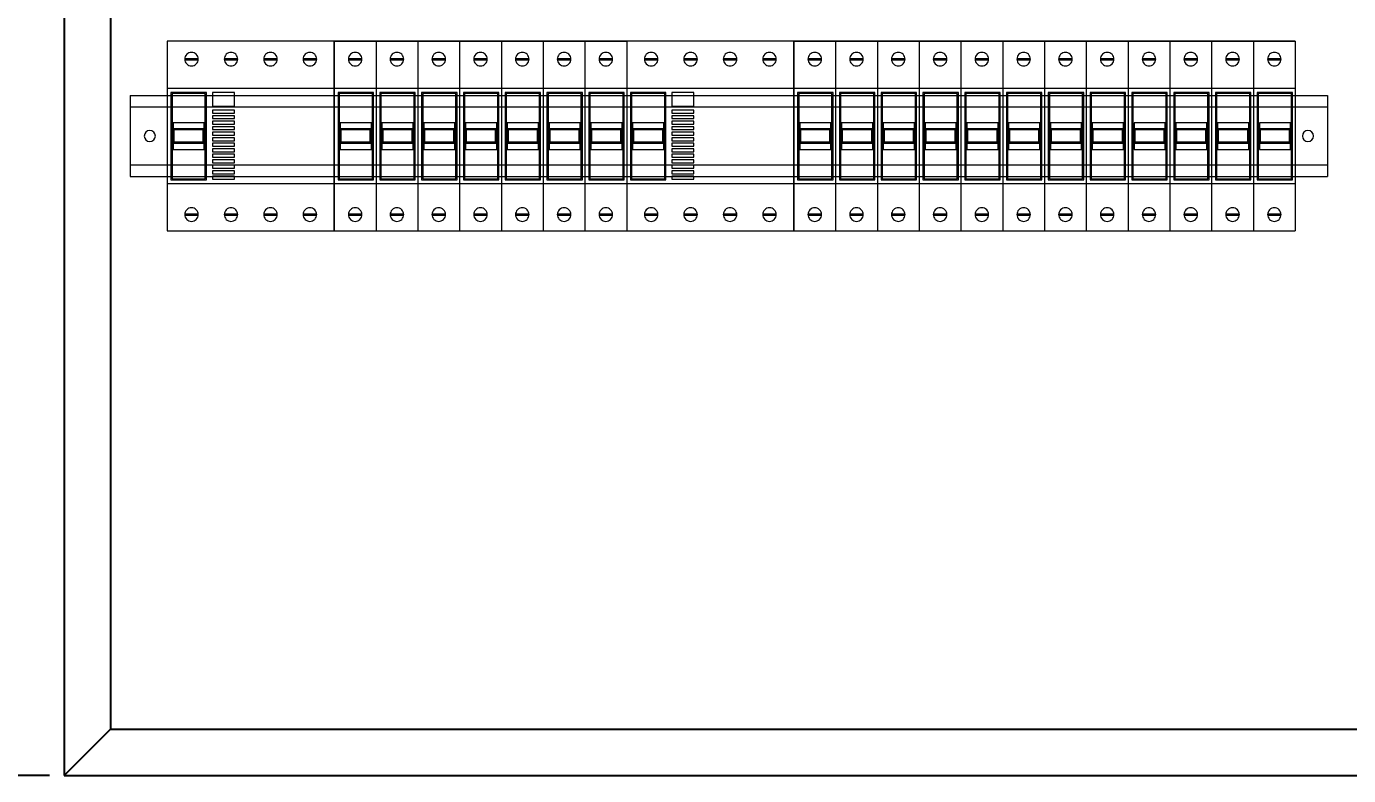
# Model space of a CAD drawing. Header units: millimetres. Extents: x 2046 to 14753, y 2361 to 29276.
# Drawn here: x 10029.7 to 10086.7, y 4017.1 to 4049.4 of the extents above; entities that cross this region are included whole.
import ezdxf

# ---------------------------------------------------------------- set-up
doc = ezdxf.new("R2010")
doc.units = ezdxf.units.MM
doc.layers.add('04_İç', color=10, linetype='Continuous', lineweight=13)
doc.layers.add('MYKUVVET', color=1, linetype='Continuous')
doc.styles.get("Standard").update_dxf_attribs({"font": 'arial.ttf'})
doc.dimstyles.new('ISO-25', dxfattribs={"dimtxt": 2.5, "dimasz": 2.5, "dimexe": 1.25, "dimexo": 0.625, "dimtad": 1, "dimtxsty": 'Standard', "dimcen": 2.5, "dimadec": 0, "dimazin": 0, "dimtfac": 1, "dimtmove": 0, "dimatfit": 3, "dimfxl": 1, "dimarcsym": 0})

# ---------------------------------------------------------------- blocks, each defined once
blk = doc.blocks.new('*D240')
at = {"layer": 'Defpoints', "color": 0, "transparency": 16777216}
for p in [(10031.34, 4117.113), (10023.271, 4017.113), (10031.34, 4017.113)]:
    blk.add_point(p, dxfattribs=at)
at = {"layer": 'MYKUVVET', "color": 0, "lineweight": -2, "transparency": 16777216}
for p, q in [((10030.715, 4117.113), (10022.021, 4117.113)), ((10023.271, 4114.613), (10023.271, 4019.613)), ((10030.715, 4017.113), (10022.021, 4017.113))]:
    blk.add_line(p, q, dxfattribs=at)
at = {"layer": 'MYKUVVET', "color": 0, "transparency": 16777216}
for points in [[(10022.854, 4114.613), (10023.688, 4114.613), (10023.271, 4117.113)], [(10022.854, 4019.613), (10023.688, 4019.613), (10023.271, 4017.113)]]:
    blk.add_solid(points, dxfattribs=at)
at = {"layer": 'MYKUVVET', "color": 0, "transparency": 16777216, "insert": (10021.37, 4067.113), "char_height": 2.5, "attachment_point": 5, "rotation": 90}
blk.add_mtext('100', dxfattribs=at)

msp = doc.modelspace()

# ---------------------------------------------------------------- linework, layer by layer
at = {"color": 8, "lineweight": 9}
for p, q in [((10035.778, 4048.756), (10035.778, 4040.575)), ((10042.978, 4048.756), (10035.778, 4048.756)), ((10042.978, 4040.575), (10042.978, 4048.756)), ((10042.978, 4048.756), (10042.978, 4040.575)), ((10044.778, 4048.756), (10042.978, 4048.756)), ((10042.978, 4048.756), (10044.778, 4048.756)), ((10044.778, 4048.756), (10044.778, 4040.575)), ((10044.778, 4048.756), (10044.778, 4040.575)), ((10046.578, 4048.756), (10044.778, 4048.756)), ((10044.778, 4048.756), (10046.578, 4048.756)), ((10046.578, 4048.756), (10046.578, 4040.575)), ((10046.578, 4048.756), (10046.578, 4040.575)), ((10048.378, 4048.756), (10046.578, 4048.756)), ((10046.578, 4048.756), (10048.378, 4048.756)), ((10048.378, 4048.756), (10048.378, 4040.575)), ((10048.378, 4048.756), (10048.378, 4040.575)), ((10050.178, 4048.756), (10048.378, 4048.756)), ((10048.378, 4048.756), (10050.178, 4048.756)), ((10050.178, 4048.756), (10050.178, 4040.575)), ((10050.178, 4048.756), (10050.178, 4040.575)), ((10051.978, 4048.756), (10050.178, 4048.756)), ((10050.178, 4048.756), (10051.978, 4048.756)), ((10051.978, 4048.756), (10051.978, 4040.575)), ((10051.978, 4048.756), (10051.978, 4040.575)), ((10053.778, 4048.756), (10051.978, 4048.756)), ((10051.978, 4048.756), (10053.778, 4048.756)), ((10053.778, 4048.756), (10053.778, 4040.575)), ((10053.778, 4048.756), (10053.778, 4040.575)), ((10055.578, 4048.756), (10053.778, 4048.756)), ((10053.778, 4048.756), (10055.578, 4048.756)), ((10055.578, 4048.756), (10055.578, 4040.575)), ((10055.578, 4048.756), (10055.578, 4040.575)), ((10062.778, 4048.756), (10055.578, 4048.756)), ((10062.778, 4040.575), (10062.778, 4048.756)), ((10062.778, 4048.756), (10062.778, 4040.575)), ((10064.578, 4048.756), (10062.778, 4048.756)), ((10062.778, 4048.756), (10064.578, 4048.756)), ((10064.578, 4048.756), (10064.578, 4040.575)), ((10064.578, 4048.756), (10064.578, 4040.575)), ((10066.378, 4048.756), (10064.578, 4048.756)), ((10064.578, 4048.756), (10066.378, 4048.756)), ((10066.378, 4048.756), (10066.378, 4040.575)), ((10066.378, 4048.756), (10066.378, 4040.575)), ((10068.178, 4048.756), (10066.378, 4048.756)), ((10066.378, 4048.756), (10068.178, 4048.756)), ((10068.178, 4048.756), (10068.178, 4040.575)), ((10068.178, 4048.756), (10068.178, 4040.575)), ((10069.978, 4048.756), (10068.178, 4048.756)), ((10068.178, 4048.756), (10069.978, 4048.756)), ((10069.978, 4048.756), (10069.978, 4040.575)), ((10069.978, 4048.756), (10069.978, 4040.575)), ((10071.778, 4048.756), (10069.978, 4048.756)), ((10069.978, 4048.756), (10071.778, 4048.756)), ((10071.778, 4048.756), (10071.778, 4040.575)), ((10071.778, 4048.756), (10071.778, 4040.575)), ((10073.578, 4048.756), (10071.778, 4048.756)), ((10071.778, 4048.756), (10073.578, 4048.756)), ((10073.578, 4048.756), (10073.578, 4040.575)), ((10073.578, 4048.756), (10073.578, 4040.575)), ((10075.378, 4048.756), (10073.578, 4048.756)), ((10073.578, 4048.756), (10075.378, 4048.756)), ((10075.378, 4048.756), (10075.378, 4040.575)), ((10075.378, 4048.756), (10075.378, 4040.575)), ((10077.178, 4048.756), (10075.378, 4048.756)), ((10075.378, 4048.756), (10077.178, 4048.756)), ((10077.178, 4048.756), (10077.178, 4040.575)), ((10077.178, 4048.756), (10077.178, 4040.575)), ((10078.978, 4048.756), (10077.178, 4048.756)), ((10077.178, 4048.756), (10078.978, 4048.756)), ((10078.978, 4048.756), (10078.978, 4040.575)), ((10078.978, 4048.756), (10078.978, 4040.575)), ((10080.778, 4048.756), (10078.978, 4048.756)), ((10078.978, 4048.756), (10080.778, 4048.756)), ((10080.778, 4048.756), (10080.778, 4040.575)), ((10080.778, 4048.756), (10080.778, 4040.575)), ((10082.578, 4048.756), (10080.778, 4048.756)), ((10080.778, 4048.756), (10082.578, 4048.756)), ((10082.578, 4048.756), (10082.578, 4040.575)), ((10082.578, 4048.756), (10082.578, 4040.575)), ((10084.378, 4048.756), (10082.578, 4048.756)), ((10082.578, 4048.756), (10084.378, 4048.756)), ((10084.378, 4048.756), (10084.378, 4040.575)), ((10036.536, 4048.008), (10037.12, 4048.008)), ((10036.536, 4047.947), (10037.12, 4047.947)), ((10038.236, 4048.008), (10038.82, 4048.008)), ((10038.236, 4047.947), (10038.82, 4047.947)), ((10039.936, 4048.008), (10040.52, 4048.008)), ((10039.936, 4047.947), (10040.52, 4047.947)), ((10041.636, 4048.008), (10042.22, 4048.008)), ((10041.636, 4047.947), (10042.22, 4047.947)), ((10043.586, 4048.008), (10044.17, 4048.008)), ((10043.586, 4047.947), (10044.17, 4047.947)), ((10045.386, 4048.008), (10045.97, 4048.008)), ((10045.386, 4047.947), (10045.97, 4047.947)), ((10047.186, 4048.008), (10047.77, 4048.008)), ((10047.186, 4047.947), (10047.77, 4047.947)), ((10048.986, 4048.008), (10049.57, 4048.008)), ((10048.986, 4047.947), (10049.57, 4047.947)), ((10050.786, 4048.008), (10051.37, 4048.008)), ((10050.786, 4047.947), (10051.37, 4047.947)), ((10052.586, 4048.008), (10053.17, 4048.008)), ((10052.586, 4047.947), (10053.17, 4047.947)), ((10054.386, 4048.008), (10054.97, 4048.008)), ((10054.386, 4047.947), (10054.97, 4047.947)), ((10056.336, 4048.008), (10056.92, 4048.008)), ((10056.336, 4047.947), (10056.92, 4047.947)), ((10058.036, 4048.008), (10058.62, 4048.008)), ((10058.036, 4047.947), (10058.62, 4047.947)), ((10059.736, 4048.008), (10060.32, 4048.008)), ((10059.736, 4047.947), (10060.32, 4047.947)), ((10061.436, 4048.008), (10062.02, 4048.008)), ((10061.436, 4047.947), (10062.02, 4047.947)), ((10063.386, 4048.008), (10063.97, 4048.008)), ((10063.386, 4047.947), (10063.97, 4047.947)), ((10065.186, 4048.008), (10065.77, 4048.008)), ((10065.186, 4047.947), (10065.77, 4047.947)), ((10066.986, 4048.008), (10067.57, 4048.008)), ((10066.986, 4047.947), (10067.57, 4047.947)), ((10068.786, 4048.008), (10069.37, 4048.008)), ((10068.786, 4047.947), (10069.37, 4047.947)), ((10070.586, 4048.008), (10071.17, 4048.008)), ((10070.586, 4047.947), (10071.17, 4047.947)), ((10072.386, 4048.008), (10072.97, 4048.008)), ((10072.386, 4047.947), (10072.97, 4047.947)), ((10074.186, 4048.008), (10074.77, 4048.008)), ((10074.186, 4047.947), (10074.77, 4047.947)), ((10075.986, 4048.008), (10076.57, 4048.008)), ((10075.986, 4047.947), (10076.57, 4047.947)), ((10077.786, 4048.008), (10078.37, 4048.008)), ((10077.786, 4047.947), (10078.37, 4047.947)), ((10079.586, 4048.008), (10080.17, 4048.008)), ((10079.586, 4047.947), (10080.17, 4047.947)), ((10081.386, 4048.008), (10081.97, 4048.008)), ((10081.386, 4047.947), (10081.97, 4047.947)), ((10083.186, 4048.008), (10083.77, 4048.008)), ((10083.186, 4047.947), (10083.77, 4047.947)), ((10042.978, 4046.711), (10042.978, 4042.62)), ((10044.778, 4046.711), (10042.978, 4046.711)), ((10044.778, 4046.711), (10044.778, 4042.62)), ((10046.578, 4046.711), (10044.778, 4046.711)), ((10046.578, 4046.711), (10046.578, 4042.62)), ((10048.378, 4046.711), (10046.578, 4046.711)), ((10048.378, 4046.711), (10048.378, 4042.62)), ((10050.178, 4046.711), (10048.378, 4046.711)), ((10050.178, 4046.711), (10050.178, 4042.62)), ((10051.978, 4046.711), (10050.178, 4046.711)), ((10051.978, 4046.711), (10051.978, 4042.62)), ((10053.778, 4046.711), (10051.978, 4046.711)), ((10053.778, 4046.711), (10053.778, 4042.62)), ((10055.578, 4046.711), (10053.778, 4046.711)), ((10062.778, 4046.711), (10062.778, 4042.62)), ((10064.578, 4046.711), (10062.778, 4046.711)), ((10064.578, 4046.711), (10064.578, 4042.62)), ((10066.378, 4046.711), (10064.578, 4046.711)), ((10066.378, 4046.711), (10066.378, 4042.62)), ((10068.178, 4046.711), (10066.378, 4046.711)), ((10068.178, 4046.711), (10068.178, 4042.62)), ((10069.978, 4046.711), (10068.178, 4046.711)), ((10069.978, 4046.711), (10069.978, 4042.62)), ((10071.778, 4046.711), (10069.978, 4046.711)), ((10071.778, 4046.711), (10071.778, 4042.62)), ((10073.578, 4046.711), (10071.778, 4046.711)), ((10073.578, 4046.711), (10073.578, 4042.62)), ((10075.378, 4046.711), (10073.578, 4046.711)), ((10075.378, 4046.711), (10075.378, 4042.62)), ((10077.178, 4046.711), (10075.378, 4046.711)), ((10077.178, 4046.711), (10077.178, 4042.62)), ((10078.978, 4046.711), (10077.178, 4046.711)), ((10078.978, 4046.711), (10078.978, 4042.62)), ((10080.778, 4046.711), (10078.978, 4046.711)), ((10080.778, 4046.711), (10080.778, 4042.62)), ((10082.578, 4046.711), (10080.778, 4046.711)), ((10084.378, 4046.711), (10082.578, 4046.711)), ((10042.978, 4042.62), (10044.778, 4042.62)), ((10044.778, 4042.62), (10046.578, 4042.62)), ((10046.578, 4042.62), (10048.378, 4042.62)), ((10048.378, 4042.62), (10050.178, 4042.62)), ((10050.178, 4042.62), (10051.978, 4042.62)), ((10051.978, 4042.62), (10053.778, 4042.62)), ((10053.778, 4042.62), (10055.578, 4042.62)), ((10062.778, 4042.62), (10064.578, 4042.62)), ((10064.578, 4042.62), (10066.378, 4042.62)), ((10066.378, 4042.62), (10068.178, 4042.62)), ((10068.178, 4042.62), (10069.978, 4042.62)), ((10069.978, 4042.62), (10071.778, 4042.62)), ((10071.778, 4042.62), (10073.578, 4042.62)), ((10073.578, 4042.62), (10075.378, 4042.62)), ((10075.378, 4042.62), (10077.178, 4042.62)), ((10077.178, 4042.62), (10078.978, 4042.62)), ((10078.978, 4042.62), (10080.778, 4042.62)), ((10080.778, 4042.62), (10082.578, 4042.62)), ((10082.578, 4042.62), (10084.378, 4042.62)), ((10036.536, 4041.312), (10037.12, 4041.312)), ((10036.536, 4041.251), (10037.12, 4041.251)), ((10038.236, 4041.312), (10038.82, 4041.312)), ((10038.236, 4041.251), (10038.82, 4041.251)), ((10039.936, 4041.312), (10040.52, 4041.312)), ((10039.936, 4041.251), (10040.52, 4041.251)), ((10041.636, 4041.312), (10042.22, 4041.312)), ((10041.636, 4041.251), (10042.22, 4041.251)), ((10043.586, 4041.312), (10044.17, 4041.312)), ((10043.586, 4041.251), (10044.17, 4041.251)), ((10045.386, 4041.312), (10045.97, 4041.312)), ((10045.386, 4041.251), (10045.97, 4041.251)), ((10047.186, 4041.312), (10047.77, 4041.312)), ((10047.186, 4041.251), (10047.77, 4041.251)), ((10048.986, 4041.312), (10049.57, 4041.312)), ((10048.986, 4041.251), (10049.57, 4041.251)), ((10050.786, 4041.312), (10051.37, 4041.312)), ((10050.786, 4041.251), (10051.37, 4041.251)), ((10052.586, 4041.312), (10053.17, 4041.312)), ((10052.586, 4041.251), (10053.17, 4041.251)), ((10054.386, 4041.312), (10054.97, 4041.312)), ((10054.386, 4041.251), (10054.97, 4041.251)), ((10056.336, 4041.312), (10056.92, 4041.312)), ((10056.336, 4041.251), (10056.92, 4041.251)), ((10058.036, 4041.312), (10058.62, 4041.312)), ((10058.036, 4041.251), (10058.62, 4041.251)), ((10059.736, 4041.312), (10060.32, 4041.312)), ((10059.736, 4041.251), (10060.32, 4041.251)), ((10061.436, 4041.312), (10062.02, 4041.312)), ((10061.436, 4041.251), (10062.02, 4041.251)), ((10063.386, 4041.312), (10063.97, 4041.312)), ((10063.386, 4041.251), (10063.97, 4041.251)), ((10065.186, 4041.312), (10065.77, 4041.312)), ((10065.186, 4041.251), (10065.77, 4041.251)), ((10066.986, 4041.312), (10067.57, 4041.312)), ((10066.986, 4041.251), (10067.57, 4041.251)), ((10068.786, 4041.312), (10069.37, 4041.312)), ((10068.786, 4041.251), (10069.37, 4041.251)), ((10070.586, 4041.312), (10071.17, 4041.312)), ((10070.586, 4041.251), (10071.17, 4041.251)), ((10072.386, 4041.312), (10072.97, 4041.312)), ((10072.386, 4041.251), (10072.97, 4041.251)), ((10074.186, 4041.312), (10074.77, 4041.312)), ((10074.186, 4041.251), (10074.77, 4041.251)), ((10075.986, 4041.312), (10076.57, 4041.312)), ((10075.986, 4041.251), (10076.57, 4041.251)), ((10077.786, 4041.312), (10078.37, 4041.312)), ((10077.786, 4041.251), (10078.37, 4041.251)), ((10079.586, 4041.312), (10080.17, 4041.312)), ((10079.586, 4041.251), (10080.17, 4041.251)), ((10081.386, 4041.312), (10081.97, 4041.312)), ((10081.386, 4041.251), (10081.97, 4041.251)), ((10083.186, 4041.312), (10083.77, 4041.312)), ((10083.186, 4041.251), (10083.77, 4041.251)), ((10035.778, 4040.575), (10042.978, 4040.575)), ((10042.978, 4040.575), (10044.778, 4040.575)), ((10044.778, 4040.575), (10046.578, 4040.575)), ((10046.578, 4040.575), (10048.378, 4040.575)), ((10048.378, 4040.575), (10050.178, 4040.575)), ((10050.178, 4040.575), (10051.978, 4040.575)), ((10051.978, 4040.575), (10053.778, 4040.575)), ((10053.778, 4040.575), (10055.578, 4040.575)), ((10055.578, 4040.575), (10062.778, 4040.575)), ((10062.778, 4040.575), (10064.578, 4040.575)), ((10064.578, 4040.575), (10066.378, 4040.575)), ((10066.378, 4040.575), (10068.178, 4040.575)), ((10068.178, 4040.575), (10069.978, 4040.575)), ((10069.978, 4040.575), (10071.778, 4040.575)), ((10071.778, 4040.575), (10073.578, 4040.575)), ((10073.578, 4040.575), (10075.378, 4040.575)), ((10075.378, 4040.575), (10077.178, 4040.575)), ((10077.178, 4040.575), (10078.978, 4040.575)), ((10078.978, 4040.575), (10080.778, 4040.575)), ((10080.778, 4040.575), (10082.578, 4040.575)), ((10082.578, 4040.575), (10084.378, 4040.575))]:
    msp.add_line(p, q, dxfattribs=at)
at = {"color": 30, "lineweight": 9}
for p, q in [((10035.778, 4046.711), (10035.778, 4042.62)), ((10042.978, 4046.711), (10035.778, 4046.711)), ((10035.941, 4046.537), (10035.941, 4042.773)), ((10037.466, 4046.537), (10035.941, 4046.537)), ((10035.987, 4046.492), (10035.987, 4042.819)), ((10037.42, 4046.492), (10035.987, 4046.492)), ((10037.42, 4042.819), (10037.42, 4046.492)), ((10037.466, 4042.773), (10037.466, 4046.537)), ((10037.725, 4046.537), (10037.725, 4045.952)), ((10038.672, 4046.537), (10037.725, 4046.537)), ((10038.672, 4045.952), (10038.672, 4046.537)), ((10042.978, 4042.62), (10042.978, 4046.711)), ((10043.141, 4046.537), (10043.141, 4042.773)), ((10044.666, 4046.537), (10043.141, 4046.537)), ((10043.187, 4046.492), (10043.187, 4042.819)), ((10044.62, 4046.492), (10043.187, 4046.492)), ((10044.62, 4042.819), (10044.62, 4046.492)), ((10044.666, 4042.773), (10044.666, 4046.537)), ((10044.941, 4046.537), (10044.941, 4042.773)), ((10046.466, 4046.537), (10044.941, 4046.537)), ((10044.987, 4046.492), (10044.987, 4042.819)), ((10046.42, 4046.492), (10044.987, 4046.492)), ((10046.42, 4042.819), (10046.42, 4046.492)), ((10046.466, 4042.773), (10046.466, 4046.537)), ((10046.741, 4046.537), (10046.741, 4042.773)), ((10048.266, 4046.537), (10046.741, 4046.537)), ((10046.787, 4046.492), (10046.787, 4042.819)), ((10048.22, 4046.492), (10046.787, 4046.492)), ((10048.22, 4042.819), (10048.22, 4046.492)), ((10048.266, 4042.773), (10048.266, 4046.537)), ((10048.541, 4046.537), (10048.541, 4042.773)), ((10050.066, 4046.537), (10048.541, 4046.537)), ((10048.587, 4046.492), (10048.587, 4042.819)), ((10050.02, 4046.492), (10048.587, 4046.492)), ((10050.02, 4042.819), (10050.02, 4046.492)), ((10050.066, 4042.773), (10050.066, 4046.537)), ((10050.341, 4046.537), (10050.341, 4042.773)), ((10051.866, 4046.537), (10050.341, 4046.537)), ((10050.387, 4046.492), (10050.387, 4042.819)), ((10051.82, 4046.492), (10050.387, 4046.492)), ((10051.82, 4042.819), (10051.82, 4046.492)), ((10051.866, 4042.773), (10051.866, 4046.537)), ((10052.141, 4046.537), (10052.141, 4042.773)), ((10053.666, 4046.537), (10052.141, 4046.537)), ((10052.187, 4046.492), (10052.187, 4042.819)), ((10053.62, 4046.492), (10052.187, 4046.492)), ((10053.62, 4042.819), (10053.62, 4046.492)), ((10053.666, 4042.773), (10053.666, 4046.537)), ((10053.941, 4046.537), (10053.941, 4042.773)), ((10055.466, 4046.537), (10053.941, 4046.537)), ((10053.987, 4046.492), (10053.987, 4042.819)), ((10055.42, 4046.492), (10053.987, 4046.492)), ((10055.42, 4042.819), (10055.42, 4046.492)), ((10055.466, 4042.773), (10055.466, 4046.537)), ((10055.578, 4046.711), (10055.578, 4042.62)), ((10062.778, 4046.711), (10055.578, 4046.711)), ((10055.741, 4046.537), (10055.741, 4042.773)), ((10057.266, 4046.537), (10055.741, 4046.537)), ((10055.787, 4046.492), (10055.787, 4042.819)), ((10057.22, 4046.492), (10055.787, 4046.492)), ((10057.22, 4042.819), (10057.22, 4046.492)), ((10057.266, 4042.773), (10057.266, 4046.537)), ((10057.525, 4046.537), (10057.525, 4045.952)), ((10058.472, 4046.537), (10057.525, 4046.537)), ((10058.472, 4045.952), (10058.472, 4046.537)), ((10062.778, 4042.62), (10062.778, 4046.711)), ((10062.941, 4046.537), (10062.941, 4042.773)), ((10064.466, 4046.537), (10062.941, 4046.537)), ((10062.987, 4046.492), (10062.987, 4042.819)), ((10064.42, 4046.492), (10062.987, 4046.492)), ((10064.42, 4042.819), (10064.42, 4046.492)), ((10064.466, 4042.773), (10064.466, 4046.537)), ((10064.741, 4046.537), (10064.741, 4042.773)), ((10066.266, 4046.537), (10064.741, 4046.537)), ((10064.787, 4046.492), (10064.787, 4042.819)), ((10066.22, 4046.492), (10064.787, 4046.492)), ((10066.22, 4042.819), (10066.22, 4046.492)), ((10066.266, 4042.773), (10066.266, 4046.537)), ((10066.541, 4046.537), (10066.541, 4042.773)), ((10068.066, 4046.537), (10066.541, 4046.537)), ((10066.587, 4046.492), (10066.587, 4042.819)), ((10068.02, 4046.492), (10066.587, 4046.492)), ((10068.02, 4042.819), (10068.02, 4046.492)), ((10068.066, 4042.773), (10068.066, 4046.537)), ((10068.341, 4046.537), (10068.341, 4042.773)), ((10069.866, 4046.537), (10068.341, 4046.537)), ((10068.387, 4046.492), (10068.387, 4042.819)), ((10069.82, 4046.492), (10068.387, 4046.492)), ((10069.82, 4042.819), (10069.82, 4046.492)), ((10069.866, 4042.773), (10069.866, 4046.537)), ((10070.141, 4046.537), (10070.141, 4042.773)), ((10071.666, 4046.537), (10070.141, 4046.537)), ((10070.187, 4046.492), (10070.187, 4042.819)), ((10071.62, 4046.492), (10070.187, 4046.492)), ((10071.62, 4042.819), (10071.62, 4046.492)), ((10071.666, 4042.773), (10071.666, 4046.537)), ((10071.941, 4046.537), (10071.941, 4042.773)), ((10073.466, 4046.537), (10071.941, 4046.537)), ((10071.987, 4046.492), (10071.987, 4042.819)), ((10073.42, 4046.492), (10071.987, 4046.492)), ((10073.42, 4042.819), (10073.42, 4046.492)), ((10073.466, 4042.773), (10073.466, 4046.537)), ((10073.741, 4046.537), (10073.741, 4042.773)), ((10075.266, 4046.537), (10073.741, 4046.537)), ((10073.787, 4046.492), (10073.787, 4042.819)), ((10075.22, 4046.492), (10073.787, 4046.492)), ((10075.22, 4042.819), (10075.22, 4046.492)), ((10075.266, 4042.773), (10075.266, 4046.537)), ((10075.541, 4046.537), (10075.541, 4042.773)), ((10077.066, 4046.537), (10075.541, 4046.537)), ((10075.587, 4046.492), (10075.587, 4042.819)), ((10077.02, 4046.492), (10075.587, 4046.492)), ((10077.02, 4042.819), (10077.02, 4046.492)), ((10077.066, 4042.773), (10077.066, 4046.537)), ((10077.341, 4046.537), (10077.341, 4042.773)), ((10078.866, 4046.537), (10077.341, 4046.537)), ((10077.387, 4046.492), (10077.387, 4042.819)), ((10078.82, 4046.492), (10077.387, 4046.492)), ((10078.82, 4042.819), (10078.82, 4046.492)), ((10078.866, 4042.773), (10078.866, 4046.537)), ((10079.141, 4046.537), (10079.141, 4042.773)), ((10080.666, 4046.537), (10079.141, 4046.537)), ((10079.187, 4046.492), (10079.187, 4042.819)), ((10080.62, 4046.492), (10079.187, 4046.492)), ((10080.62, 4042.819), (10080.62, 4046.492)), ((10080.666, 4042.773), (10080.666, 4046.537)), ((10080.941, 4046.537), (10080.941, 4042.773)), ((10082.466, 4046.537), (10080.941, 4046.537)), ((10080.987, 4046.492), (10080.987, 4042.819)), ((10082.42, 4046.492), (10080.987, 4046.492)), ((10082.42, 4042.819), (10082.42, 4046.492)), ((10082.466, 4042.773), (10082.466, 4046.537)), ((10082.741, 4046.537), (10082.741, 4042.773)), ((10084.266, 4046.537), (10082.741, 4046.537)), ((10082.787, 4046.492), (10082.787, 4042.819)), ((10084.22, 4046.492), (10082.787, 4046.492)), ((10084.22, 4042.819), (10084.22, 4046.492)), ((10084.266, 4042.773), (10084.266, 4046.537)), ((10084.378, 4046.711), (10084.378, 4042.62)), ((10037.725, 4045.952), (10038.672, 4045.952)), ((10057.525, 4045.952), (10058.472, 4045.952)), ((10037.725, 4045.775), (10037.725, 4045.651)), ((10038.672, 4045.775), (10037.725, 4045.775)), ((10037.725, 4045.651), (10038.672, 4045.651)), ((10037.725, 4045.538), (10037.725, 4045.413)), ((10038.672, 4045.538), (10037.725, 4045.538)), ((10037.725, 4045.413), (10038.672, 4045.413)), ((10038.672, 4045.651), (10038.672, 4045.775)), ((10038.672, 4045.413), (10038.672, 4045.538)), ((10057.525, 4045.775), (10057.525, 4045.651)), ((10058.472, 4045.775), (10057.525, 4045.775)), ((10057.525, 4045.651), (10058.472, 4045.651)), ((10057.525, 4045.538), (10057.525, 4045.413)), ((10058.472, 4045.538), (10057.525, 4045.538)), ((10057.525, 4045.413), (10058.472, 4045.413)), ((10058.472, 4045.651), (10058.472, 4045.775)), ((10058.472, 4045.413), (10058.472, 4045.538)), ((10036.032, 4045.234), (10036.032, 4044.088)), ((10037.375, 4045.234), (10036.032, 4045.234)), ((10037.375, 4044.972), (10036.032, 4044.972)), ((10036.077, 4044.927), (10036.032, 4044.972)), ((10037.33, 4044.927), (10036.077, 4044.927)), ((10036.077, 4044.395), (10036.077, 4044.927)), ((10037.33, 4044.927), (10037.375, 4044.972)), ((10037.33, 4044.395), (10037.33, 4044.927)), ((10037.375, 4044.088), (10037.375, 4045.234)), ((10037.725, 4045.301), (10037.725, 4045.176)), ((10038.672, 4045.301), (10037.725, 4045.301)), ((10037.725, 4045.176), (10038.672, 4045.176)), ((10037.725, 4045.063), (10037.725, 4044.939)), ((10038.672, 4045.063), (10037.725, 4045.063)), ((10037.725, 4044.939), (10038.672, 4044.939)), ((10037.725, 4044.826), (10037.725, 4044.701)), ((10038.672, 4044.826), (10037.725, 4044.826)), ((10038.672, 4045.176), (10038.672, 4045.301)), ((10038.672, 4044.939), (10038.672, 4045.063)), ((10038.672, 4044.701), (10038.672, 4044.826)), ((10043.232, 4045.234), (10043.232, 4044.088)), ((10044.575, 4045.234), (10043.232, 4045.234)), ((10044.575, 4044.972), (10043.232, 4044.972)), ((10043.277, 4044.927), (10043.232, 4044.972)), ((10044.53, 4044.927), (10043.277, 4044.927)), ((10043.277, 4044.395), (10043.277, 4044.927)), ((10044.53, 4044.927), (10044.575, 4044.972)), ((10044.53, 4044.395), (10044.53, 4044.927)), ((10044.575, 4044.088), (10044.575, 4045.234)), ((10045.032, 4045.234), (10045.032, 4044.088)), ((10046.375, 4045.234), (10045.032, 4045.234)), ((10046.375, 4044.972), (10045.032, 4044.972)), ((10045.077, 4044.927), (10045.032, 4044.972)), ((10046.33, 4044.927), (10045.077, 4044.927)), ((10045.077, 4044.395), (10045.077, 4044.927)), ((10046.33, 4044.927), (10046.375, 4044.972)), ((10046.33, 4044.395), (10046.33, 4044.927)), ((10046.375, 4044.088), (10046.375, 4045.234)), ((10046.832, 4045.234), (10046.832, 4044.088)), ((10048.175, 4045.234), (10046.832, 4045.234)), ((10048.175, 4044.972), (10046.832, 4044.972)), ((10046.877, 4044.927), (10046.832, 4044.972)), ((10048.13, 4044.927), (10046.877, 4044.927)), ((10046.877, 4044.395), (10046.877, 4044.927)), ((10048.13, 4044.927), (10048.175, 4044.972)), ((10048.13, 4044.395), (10048.13, 4044.927)), ((10048.175, 4044.088), (10048.175, 4045.234)), ((10048.632, 4045.234), (10048.632, 4044.088)), ((10049.975, 4045.234), (10048.632, 4045.234)), ((10049.975, 4044.972), (10048.632, 4044.972)), ((10048.677, 4044.927), (10048.632, 4044.972)), ((10049.93, 4044.927), (10048.677, 4044.927)), ((10048.677, 4044.395), (10048.677, 4044.927)), ((10049.93, 4044.927), (10049.975, 4044.972)), ((10049.93, 4044.395), (10049.93, 4044.927)), ((10049.975, 4044.088), (10049.975, 4045.234)), ((10050.432, 4045.234), (10050.432, 4044.088)), ((10051.775, 4045.234), (10050.432, 4045.234)), ((10051.775, 4044.972), (10050.432, 4044.972)), ((10050.477, 4044.927), (10050.432, 4044.972)), ((10051.73, 4044.927), (10050.477, 4044.927)), ((10050.477, 4044.395), (10050.477, 4044.927)), ((10051.73, 4044.927), (10051.775, 4044.972)), ((10051.73, 4044.395), (10051.73, 4044.927)), ((10051.775, 4044.088), (10051.775, 4045.234)), ((10052.232, 4045.234), (10052.232, 4044.088)), ((10053.575, 4045.234), (10052.232, 4045.234)), ((10053.575, 4044.972), (10052.232, 4044.972)), ((10052.277, 4044.927), (10052.232, 4044.972)), ((10053.53, 4044.927), (10052.277, 4044.927)), ((10052.277, 4044.395), (10052.277, 4044.927)), ((10053.53, 4044.927), (10053.575, 4044.972)), ((10053.53, 4044.395), (10053.53, 4044.927)), ((10053.575, 4044.088), (10053.575, 4045.234)), ((10054.032, 4045.234), (10054.032, 4044.088)), ((10055.375, 4045.234), (10054.032, 4045.234)), ((10055.375, 4044.972), (10054.032, 4044.972)), ((10054.077, 4044.927), (10054.032, 4044.972)), ((10055.33, 4044.927), (10054.077, 4044.927)), ((10054.077, 4044.395), (10054.077, 4044.927)), ((10055.33, 4044.927), (10055.375, 4044.972)), ((10055.33, 4044.395), (10055.33, 4044.927)), ((10055.375, 4044.088), (10055.375, 4045.234)), ((10055.832, 4045.234), (10055.832, 4044.088)), ((10057.175, 4045.234), (10055.832, 4045.234)), ((10057.175, 4044.972), (10055.832, 4044.972)), ((10055.877, 4044.927), (10055.832, 4044.972)), ((10057.13, 4044.927), (10055.877, 4044.927)), ((10055.877, 4044.395), (10055.877, 4044.927)), ((10057.13, 4044.927), (10057.175, 4044.972)), ((10057.13, 4044.395), (10057.13, 4044.927)), ((10057.175, 4044.088), (10057.175, 4045.234)), ((10057.525, 4045.301), (10057.525, 4045.176)), ((10058.472, 4045.301), (10057.525, 4045.301)), ((10057.525, 4045.176), (10058.472, 4045.176)), ((10057.525, 4045.063), (10057.525, 4044.939)), ((10058.472, 4045.063), (10057.525, 4045.063)), ((10057.525, 4044.939), (10058.472, 4044.939)), ((10057.525, 4044.826), (10057.525, 4044.701)), ((10058.472, 4044.826), (10057.525, 4044.826)), ((10058.472, 4045.176), (10058.472, 4045.301)), ((10058.472, 4044.939), (10058.472, 4045.063)), ((10058.472, 4044.701), (10058.472, 4044.826)), ((10063.032, 4045.234), (10063.032, 4044.088)), ((10064.375, 4045.234), (10063.032, 4045.234)), ((10064.375, 4044.972), (10063.032, 4044.972)), ((10063.077, 4044.927), (10063.032, 4044.972)), ((10064.33, 4044.927), (10063.077, 4044.927)), ((10063.077, 4044.395), (10063.077, 4044.927)), ((10064.33, 4044.927), (10064.375, 4044.972)), ((10064.33, 4044.395), (10064.33, 4044.927)), ((10064.375, 4044.088), (10064.375, 4045.234)), ((10064.832, 4045.234), (10064.832, 4044.088)), ((10066.175, 4045.234), (10064.832, 4045.234)), ((10066.175, 4044.972), (10064.832, 4044.972)), ((10064.877, 4044.927), (10064.832, 4044.972)), ((10066.13, 4044.927), (10064.877, 4044.927)), ((10064.877, 4044.395), (10064.877, 4044.927)), ((10066.13, 4044.927), (10066.175, 4044.972)), ((10066.13, 4044.395), (10066.13, 4044.927)), ((10066.175, 4044.088), (10066.175, 4045.234)), ((10066.632, 4045.234), (10066.632, 4044.088)), ((10067.975, 4045.234), (10066.632, 4045.234)), ((10067.975, 4044.972), (10066.632, 4044.972)), ((10066.677, 4044.927), (10066.632, 4044.972)), ((10067.93, 4044.927), (10066.677, 4044.927)), ((10066.677, 4044.395), (10066.677, 4044.927)), ((10067.93, 4044.927), (10067.975, 4044.972)), ((10067.93, 4044.395), (10067.93, 4044.927)), ((10067.975, 4044.088), (10067.975, 4045.234)), ((10068.432, 4045.234), (10068.432, 4044.088)), ((10069.775, 4045.234), (10068.432, 4045.234)), ((10069.775, 4044.972), (10068.432, 4044.972)), ((10068.477, 4044.927), (10068.432, 4044.972)), ((10069.73, 4044.927), (10068.477, 4044.927)), ((10068.477, 4044.395), (10068.477, 4044.927)), ((10069.73, 4044.927), (10069.775, 4044.972)), ((10069.73, 4044.395), (10069.73, 4044.927)), ((10069.775, 4044.088), (10069.775, 4045.234)), ((10070.232, 4045.234), (10070.232, 4044.088)), ((10071.575, 4045.234), (10070.232, 4045.234)), ((10071.575, 4044.972), (10070.232, 4044.972)), ((10070.277, 4044.927), (10070.232, 4044.972)), ((10071.53, 4044.927), (10070.277, 4044.927)), ((10070.277, 4044.395), (10070.277, 4044.927)), ((10071.53, 4044.927), (10071.575, 4044.972)), ((10071.53, 4044.395), (10071.53, 4044.927)), ((10071.575, 4044.088), (10071.575, 4045.234)), ((10072.032, 4045.234), (10072.032, 4044.088)), ((10073.375, 4045.234), (10072.032, 4045.234)), ((10073.375, 4044.972), (10072.032, 4044.972)), ((10072.077, 4044.927), (10072.032, 4044.972)), ((10073.33, 4044.927), (10072.077, 4044.927)), ((10072.077, 4044.395), (10072.077, 4044.927)), ((10073.33, 4044.927), (10073.375, 4044.972)), ((10073.33, 4044.395), (10073.33, 4044.927)), ((10073.375, 4044.088), (10073.375, 4045.234)), ((10073.832, 4045.234), (10073.832, 4044.088)), ((10075.175, 4045.234), (10073.832, 4045.234)), ((10075.175, 4044.972), (10073.832, 4044.972)), ((10073.877, 4044.927), (10073.832, 4044.972)), ((10075.13, 4044.927), (10073.877, 4044.927)), ((10073.877, 4044.395), (10073.877, 4044.927)), ((10075.13, 4044.927), (10075.175, 4044.972)), ((10075.13, 4044.395), (10075.13, 4044.927)), ((10075.175, 4044.088), (10075.175, 4045.234)), ((10075.632, 4045.234), (10075.632, 4044.088)), ((10076.975, 4045.234), (10075.632, 4045.234)), ((10076.975, 4044.972), (10075.632, 4044.972)), ((10075.677, 4044.927), (10075.632, 4044.972)), ((10076.93, 4044.927), (10075.677, 4044.927)), ((10075.677, 4044.395), (10075.677, 4044.927)), ((10076.93, 4044.927), (10076.975, 4044.972)), ((10076.93, 4044.395), (10076.93, 4044.927)), ((10076.975, 4044.088), (10076.975, 4045.234)), ((10077.432, 4045.234), (10077.432, 4044.088)), ((10078.775, 4045.234), (10077.432, 4045.234)), ((10078.775, 4044.972), (10077.432, 4044.972)), ((10077.477, 4044.927), (10077.432, 4044.972)), ((10078.73, 4044.927), (10077.477, 4044.927)), ((10077.477, 4044.395), (10077.477, 4044.927)), ((10078.73, 4044.927), (10078.775, 4044.972)), ((10078.73, 4044.395), (10078.73, 4044.927)), ((10078.775, 4044.088), (10078.775, 4045.234)), ((10079.232, 4045.234), (10079.232, 4044.088)), ((10080.575, 4045.234), (10079.232, 4045.234)), ((10080.575, 4044.972), (10079.232, 4044.972)), ((10079.277, 4044.927), (10079.232, 4044.972)), ((10080.53, 4044.927), (10079.277, 4044.927)), ((10079.277, 4044.395), (10079.277, 4044.927)), ((10080.53, 4044.927), (10080.575, 4044.972)), ((10080.53, 4044.395), (10080.53, 4044.927)), ((10080.575, 4044.088), (10080.575, 4045.234)), ((10081.032, 4045.234), (10081.032, 4044.088)), ((10082.375, 4045.234), (10081.032, 4045.234)), ((10082.375, 4044.972), (10081.032, 4044.972)), ((10081.077, 4044.927), (10081.032, 4044.972)), ((10082.33, 4044.927), (10081.077, 4044.927)), ((10081.077, 4044.395), (10081.077, 4044.927)), ((10082.33, 4044.927), (10082.375, 4044.972)), ((10082.33, 4044.395), (10082.33, 4044.927)), ((10082.375, 4044.088), (10082.375, 4045.234)), ((10082.832, 4045.234), (10082.832, 4044.088)), ((10084.175, 4045.234), (10082.832, 4045.234)), ((10084.175, 4044.972), (10082.832, 4044.972)), ((10082.877, 4044.927), (10082.832, 4044.972)), ((10084.13, 4044.927), (10082.877, 4044.927)), ((10082.877, 4044.395), (10082.877, 4044.927)), ((10084.13, 4044.927), (10084.175, 4044.972)), ((10084.13, 4044.395), (10084.13, 4044.927)), ((10084.175, 4044.088), (10084.175, 4045.234)), ((10036.077, 4044.395), (10036.032, 4044.349)), ((10037.375, 4044.349), (10036.032, 4044.349)), ((10037.33, 4044.395), (10036.077, 4044.395)), ((10037.33, 4044.395), (10037.375, 4044.349)), ((10037.725, 4044.701), (10038.672, 4044.701)), ((10037.725, 4044.589), (10037.725, 4044.464)), ((10038.672, 4044.589), (10037.725, 4044.589)), ((10037.725, 4044.464), (10038.672, 4044.464)), ((10037.725, 4044.352), (10037.725, 4044.227)), ((10038.672, 4044.352), (10037.725, 4044.352)), ((10037.725, 4044.227), (10038.672, 4044.227)), ((10038.672, 4044.464), (10038.672, 4044.589)), ((10038.672, 4044.227), (10038.672, 4044.352)), ((10043.277, 4044.395), (10043.232, 4044.349)), ((10044.575, 4044.349), (10043.232, 4044.349)), ((10044.53, 4044.395), (10043.277, 4044.395)), ((10044.53, 4044.395), (10044.575, 4044.349)), ((10045.077, 4044.395), (10045.032, 4044.349)), ((10046.375, 4044.349), (10045.032, 4044.349)), ((10046.33, 4044.395), (10045.077, 4044.395)), ((10046.33, 4044.395), (10046.375, 4044.349)), ((10046.877, 4044.395), (10046.832, 4044.349)), ((10048.175, 4044.349), (10046.832, 4044.349)), ((10048.13, 4044.395), (10046.877, 4044.395)), ((10048.13, 4044.395), (10048.175, 4044.349)), ((10048.677, 4044.395), (10048.632, 4044.349)), ((10049.975, 4044.349), (10048.632, 4044.349)), ((10049.93, 4044.395), (10048.677, 4044.395)), ((10049.93, 4044.395), (10049.975, 4044.349)), ((10050.477, 4044.395), (10050.432, 4044.349)), ((10051.775, 4044.349), (10050.432, 4044.349)), ((10051.73, 4044.395), (10050.477, 4044.395)), ((10051.73, 4044.395), (10051.775, 4044.349)), ((10052.277, 4044.395), (10052.232, 4044.349)), ((10053.575, 4044.349), (10052.232, 4044.349)), ((10053.53, 4044.395), (10052.277, 4044.395)), ((10053.53, 4044.395), (10053.575, 4044.349)), ((10054.077, 4044.395), (10054.032, 4044.349)), ((10055.375, 4044.349), (10054.032, 4044.349)), ((10055.33, 4044.395), (10054.077, 4044.395)), ((10055.33, 4044.395), (10055.375, 4044.349)), ((10055.877, 4044.395), (10055.832, 4044.349)), ((10057.175, 4044.349), (10055.832, 4044.349)), ((10057.13, 4044.395), (10055.877, 4044.395)), ((10057.13, 4044.395), (10057.175, 4044.349)), ((10057.525, 4044.701), (10058.472, 4044.701)), ((10057.525, 4044.589), (10057.525, 4044.464)), ((10058.472, 4044.589), (10057.525, 4044.589)), ((10057.525, 4044.464), (10058.472, 4044.464)), ((10057.525, 4044.352), (10057.525, 4044.227)), ((10058.472, 4044.352), (10057.525, 4044.352)), ((10057.525, 4044.227), (10058.472, 4044.227)), ((10058.472, 4044.464), (10058.472, 4044.589)), ((10058.472, 4044.227), (10058.472, 4044.352)), ((10063.077, 4044.395), (10063.032, 4044.349)), ((10064.375, 4044.349), (10063.032, 4044.349)), ((10064.33, 4044.395), (10063.077, 4044.395)), ((10064.33, 4044.395), (10064.375, 4044.349)), ((10064.877, 4044.395), (10064.832, 4044.349)), ((10066.175, 4044.349), (10064.832, 4044.349)), ((10066.13, 4044.395), (10064.877, 4044.395)), ((10066.13, 4044.395), (10066.175, 4044.349)), ((10066.677, 4044.395), (10066.632, 4044.349)), ((10067.975, 4044.349), (10066.632, 4044.349)), ((10067.93, 4044.395), (10066.677, 4044.395)), ((10067.93, 4044.395), (10067.975, 4044.349)), ((10068.477, 4044.395), (10068.432, 4044.349)), ((10069.775, 4044.349), (10068.432, 4044.349)), ((10069.73, 4044.395), (10068.477, 4044.395)), ((10069.73, 4044.395), (10069.775, 4044.349)), ((10070.277, 4044.395), (10070.232, 4044.349)), ((10071.575, 4044.349), (10070.232, 4044.349)), ((10071.53, 4044.395), (10070.277, 4044.395)), ((10071.53, 4044.395), (10071.575, 4044.349)), ((10072.077, 4044.395), (10072.032, 4044.349)), ((10073.375, 4044.349), (10072.032, 4044.349)), ((10073.33, 4044.395), (10072.077, 4044.395)), ((10073.33, 4044.395), (10073.375, 4044.349)), ((10073.877, 4044.395), (10073.832, 4044.349)), ((10075.175, 4044.349), (10073.832, 4044.349)), ((10075.13, 4044.395), (10073.877, 4044.395)), ((10075.13, 4044.395), (10075.175, 4044.349)), ((10075.677, 4044.395), (10075.632, 4044.349)), ((10076.975, 4044.349), (10075.632, 4044.349)), ((10076.93, 4044.395), (10075.677, 4044.395)), ((10076.93, 4044.395), (10076.975, 4044.349)), ((10077.477, 4044.395), (10077.432, 4044.349)), ((10078.775, 4044.349), (10077.432, 4044.349)), ((10078.73, 4044.395), (10077.477, 4044.395)), ((10078.73, 4044.395), (10078.775, 4044.349)), ((10079.277, 4044.395), (10079.232, 4044.349)), ((10080.575, 4044.349), (10079.232, 4044.349)), ((10080.53, 4044.395), (10079.277, 4044.395)), ((10080.53, 4044.395), (10080.575, 4044.349)), ((10081.077, 4044.395), (10081.032, 4044.349)), ((10082.375, 4044.349), (10081.032, 4044.349)), ((10082.33, 4044.395), (10081.077, 4044.395)), ((10082.33, 4044.395), (10082.375, 4044.349)), ((10082.877, 4044.395), (10082.832, 4044.349)), ((10084.175, 4044.349), (10082.832, 4044.349)), ((10084.13, 4044.395), (10082.877, 4044.395)), ((10084.13, 4044.395), (10084.175, 4044.349)), ((10036.032, 4044.088), (10037.375, 4044.088)), ((10037.725, 4044.114), (10037.725, 4043.99)), ((10038.672, 4044.114), (10037.725, 4044.114)), ((10037.725, 4043.99), (10038.672, 4043.99)), ((10037.725, 4043.877), (10037.725, 4043.752)), ((10038.672, 4043.877), (10037.725, 4043.877)), ((10037.725, 4043.752), (10038.672, 4043.752)), ((10037.725, 4043.64), (10037.725, 4043.515)), ((10038.672, 4043.64), (10037.725, 4043.64)), ((10038.672, 4043.99), (10038.672, 4044.114)), ((10038.672, 4043.752), (10038.672, 4043.877)), ((10038.672, 4043.515), (10038.672, 4043.64)), ((10043.232, 4044.088), (10044.575, 4044.088)), ((10045.032, 4044.088), (10046.375, 4044.088)), ((10046.832, 4044.088), (10048.175, 4044.088)), ((10048.632, 4044.088), (10049.975, 4044.088)), ((10050.432, 4044.088), (10051.775, 4044.088)), ((10052.232, 4044.088), (10053.575, 4044.088)), ((10054.032, 4044.088), (10055.375, 4044.088)), ((10055.832, 4044.088), (10057.175, 4044.088)), ((10057.525, 4044.114), (10057.525, 4043.99)), ((10058.472, 4044.114), (10057.525, 4044.114)), ((10057.525, 4043.99), (10058.472, 4043.99)), ((10057.525, 4043.877), (10057.525, 4043.752)), ((10058.472, 4043.877), (10057.525, 4043.877)), ((10057.525, 4043.752), (10058.472, 4043.752)), ((10057.525, 4043.64), (10057.525, 4043.515)), ((10058.472, 4043.64), (10057.525, 4043.64)), ((10058.472, 4043.99), (10058.472, 4044.114)), ((10058.472, 4043.752), (10058.472, 4043.877)), ((10058.472, 4043.515), (10058.472, 4043.64)), ((10063.032, 4044.088), (10064.375, 4044.088)), ((10064.832, 4044.088), (10066.175, 4044.088)), ((10066.632, 4044.088), (10067.975, 4044.088)), ((10068.432, 4044.088), (10069.775, 4044.088)), ((10070.232, 4044.088), (10071.575, 4044.088)), ((10072.032, 4044.088), (10073.375, 4044.088)), ((10073.832, 4044.088), (10075.175, 4044.088)), ((10075.632, 4044.088), (10076.975, 4044.088)), ((10077.432, 4044.088), (10078.775, 4044.088)), ((10079.232, 4044.088), (10080.575, 4044.088)), ((10081.032, 4044.088), (10082.375, 4044.088)), ((10082.832, 4044.088), (10084.175, 4044.088)), ((10037.725, 4043.515), (10038.672, 4043.515)), ((10037.725, 4043.402), (10037.725, 4043.278)), ((10038.672, 4043.402), (10037.725, 4043.402)), ((10037.725, 4043.278), (10038.672, 4043.278)), ((10037.725, 4043.165), (10037.725, 4043.04)), ((10038.672, 4043.165), (10037.725, 4043.165)), ((10038.672, 4043.278), (10038.672, 4043.402)), ((10038.672, 4043.04), (10038.672, 4043.165)), ((10057.525, 4043.515), (10058.472, 4043.515)), ((10057.525, 4043.402), (10057.525, 4043.278)), ((10058.472, 4043.402), (10057.525, 4043.402)), ((10057.525, 4043.278), (10058.472, 4043.278)), ((10057.525, 4043.165), (10057.525, 4043.04)), ((10058.472, 4043.165), (10057.525, 4043.165)), ((10058.472, 4043.278), (10058.472, 4043.402)), ((10058.472, 4043.04), (10058.472, 4043.165)), ((10035.778, 4042.62), (10042.978, 4042.62)), ((10035.941, 4042.773), (10037.466, 4042.773)), ((10035.987, 4042.819), (10037.42, 4042.819)), ((10037.725, 4043.04), (10038.672, 4043.04)), ((10037.725, 4042.928), (10037.725, 4042.803)), ((10038.672, 4042.928), (10037.725, 4042.928)), ((10037.725, 4042.803), (10038.672, 4042.803)), ((10038.672, 4042.803), (10038.672, 4042.928)), ((10043.141, 4042.773), (10044.666, 4042.773)), ((10043.187, 4042.819), (10044.62, 4042.819)), ((10044.941, 4042.773), (10046.466, 4042.773)), ((10044.987, 4042.819), (10046.42, 4042.819)), ((10046.741, 4042.773), (10048.266, 4042.773)), ((10046.787, 4042.819), (10048.22, 4042.819)), ((10048.541, 4042.773), (10050.066, 4042.773)), ((10048.587, 4042.819), (10050.02, 4042.819)), ((10050.341, 4042.773), (10051.866, 4042.773)), ((10050.387, 4042.819), (10051.82, 4042.819)), ((10052.141, 4042.773), (10053.666, 4042.773)), ((10052.187, 4042.819), (10053.62, 4042.819)), ((10053.941, 4042.773), (10055.466, 4042.773)), ((10053.987, 4042.819), (10055.42, 4042.819)), ((10055.578, 4042.62), (10062.778, 4042.62)), ((10055.741, 4042.773), (10057.266, 4042.773)), ((10055.787, 4042.819), (10057.22, 4042.819)), ((10057.525, 4043.04), (10058.472, 4043.04)), ((10057.525, 4042.928), (10057.525, 4042.803)), ((10058.472, 4042.928), (10057.525, 4042.928)), ((10057.525, 4042.803), (10058.472, 4042.803)), ((10058.472, 4042.803), (10058.472, 4042.928)), ((10062.941, 4042.773), (10064.466, 4042.773)), ((10062.987, 4042.819), (10064.42, 4042.819)), ((10064.741, 4042.773), (10066.266, 4042.773)), ((10064.787, 4042.819), (10066.22, 4042.819)), ((10066.541, 4042.773), (10068.066, 4042.773)), ((10066.587, 4042.819), (10068.02, 4042.819)), ((10068.341, 4042.773), (10069.866, 4042.773)), ((10068.387, 4042.819), (10069.82, 4042.819)), ((10070.141, 4042.773), (10071.666, 4042.773)), ((10070.187, 4042.819), (10071.62, 4042.819)), ((10071.941, 4042.773), (10073.466, 4042.773)), ((10071.987, 4042.819), (10073.42, 4042.819)), ((10073.741, 4042.773), (10075.266, 4042.773)), ((10073.787, 4042.819), (10075.22, 4042.819)), ((10075.541, 4042.773), (10077.066, 4042.773)), ((10075.587, 4042.819), (10077.02, 4042.819)), ((10077.341, 4042.773), (10078.866, 4042.773)), ((10077.387, 4042.819), (10078.82, 4042.819)), ((10079.141, 4042.773), (10080.666, 4042.773)), ((10079.187, 4042.819), (10080.62, 4042.819)), ((10080.941, 4042.773), (10082.466, 4042.773)), ((10080.987, 4042.819), (10082.42, 4042.819)), ((10082.741, 4042.773), (10084.266, 4042.773)), ((10082.787, 4042.819), (10084.22, 4042.819))]:
    msp.add_line(p, q, dxfattribs=at)
at = {"color": 8, "lineweight": 9, "extrusion": (0, 0, -1)}
for centre in [(10036.828, 4047.977), (10038.528, 4047.977), (10040.228, 4047.977), (10041.928, 4047.977), (10043.878, 4047.977), (10045.678, 4047.977), (10047.478, 4047.977), (10049.278, 4047.977), (10051.078, 4047.977), (10052.878, 4047.977), (10054.678, 4047.977), (10056.628, 4047.977), (10058.328, 4047.977), (10060.028, 4047.977), (10061.728, 4047.977), (10063.678, 4047.977), (10065.478, 4047.977), (10067.278, 4047.977), (10069.078, 4047.977), (10070.878, 4047.977), (10072.678, 4047.977), (10074.478, 4047.977), (10076.278, 4047.977), (10078.078, 4047.977), (10079.878, 4047.977), (10081.678, 4047.977), (10083.478, 4047.977), (10036.828, 4041.281), (10038.528, 4041.281), (10040.228, 4041.281), (10041.928, 4041.281), (10043.878, 4041.281), (10045.678, 4041.281), (10047.478, 4041.281), (10049.278, 4041.281), (10051.078, 4041.281), (10052.878, 4041.281), (10054.678, 4041.281), (10056.628, 4041.281), (10058.328, 4041.281), (10060.028, 4041.281), (10061.728, 4041.281), (10063.678, 4041.281), (10065.478, 4041.281), (10067.278, 4041.281), (10069.078, 4041.281), (10070.878, 4041.281), (10072.678, 4041.281), (10074.478, 4041.281), (10076.278, 4041.281), (10078.078, 4041.281), (10079.878, 4041.281), (10081.678, 4041.281), (10083.478, 4041.281)]:
    msp.add_ellipse(centre, major_axis=(-0.292, 0), ratio=1, start_param=5.497787, end_param=11.780972, dxfattribs=at)
at = {"layer": '04_İç', "color": 0, "lineweight": 9, "ltscale": 100}
for p, q in [((10034.181, 4046.415, -0.163), (10085.775, 4046.415, 2.421)), ((10034.181, 4046.415), (10034.181, 4042.915)), ((10034.181, 4045.915, -0.163), (10085.775, 4045.915, 2.421)), ((10085.775, 4046.415), (10085.775, 4042.915)), ((10034.181, 4042.915, -0.163), (10085.775, 4042.915, 2.421))]:
    msp.add_line(p, q, dxfattribs=at)
at = {"layer": '04_İç', "color": 0, "lineweight": 9}
msp.add_line((10085.775, 4043.404, 2.421), (10034.181, 4043.404, -0.163), dxfattribs=at)
at = {"layer": '04_İç', "color": 0, "lineweight": 9, "ltscale": 100}
for centre, start, end in [((10035.031, 4044.665), 0, 180), ((10084.925, 4044.665), 0, 180), ((10035.031, 4044.665), 180, 0), ((10084.925, 4044.665), 180, 0)]:
    msp.add_arc(centre, 0.24, start, end, dxfattribs=at)
at = {"layer": 'MYKUVVET', "color": 8}
msp.add_line((10031.34, 4017.113), (10033.34, 4019.113), dxfattribs=at)
for points in [[(10031.34, 4017.113), (10121.34, 4017.113), (10121.34, 4117.113), (10031.34, 4117.113)], [(10033.34, 4019.113), (10119.34, 4019.113), (10119.34, 4115.113), (10033.34, 4115.113)]]:
    msp.add_lwpolyline(points, close=True, dxfattribs=at)

# ---------------------------------------------------------------- dimensions: what is measured, and where the dimension line sits
dim = msp.add_linear_dim(base=(10023.271, 4017.113), p1=(10031.34, 4117.113), p2=(10031.34, 4017.113), angle=90, dimstyle='ISO-25', dxfattribs=at)
dim.commit()
dim.dimension.update_dxf_attribs({"geometry": '*D240', "text_midpoint": (10021.37, 4067.113)})

doc.saveas('drawing.dxf')
